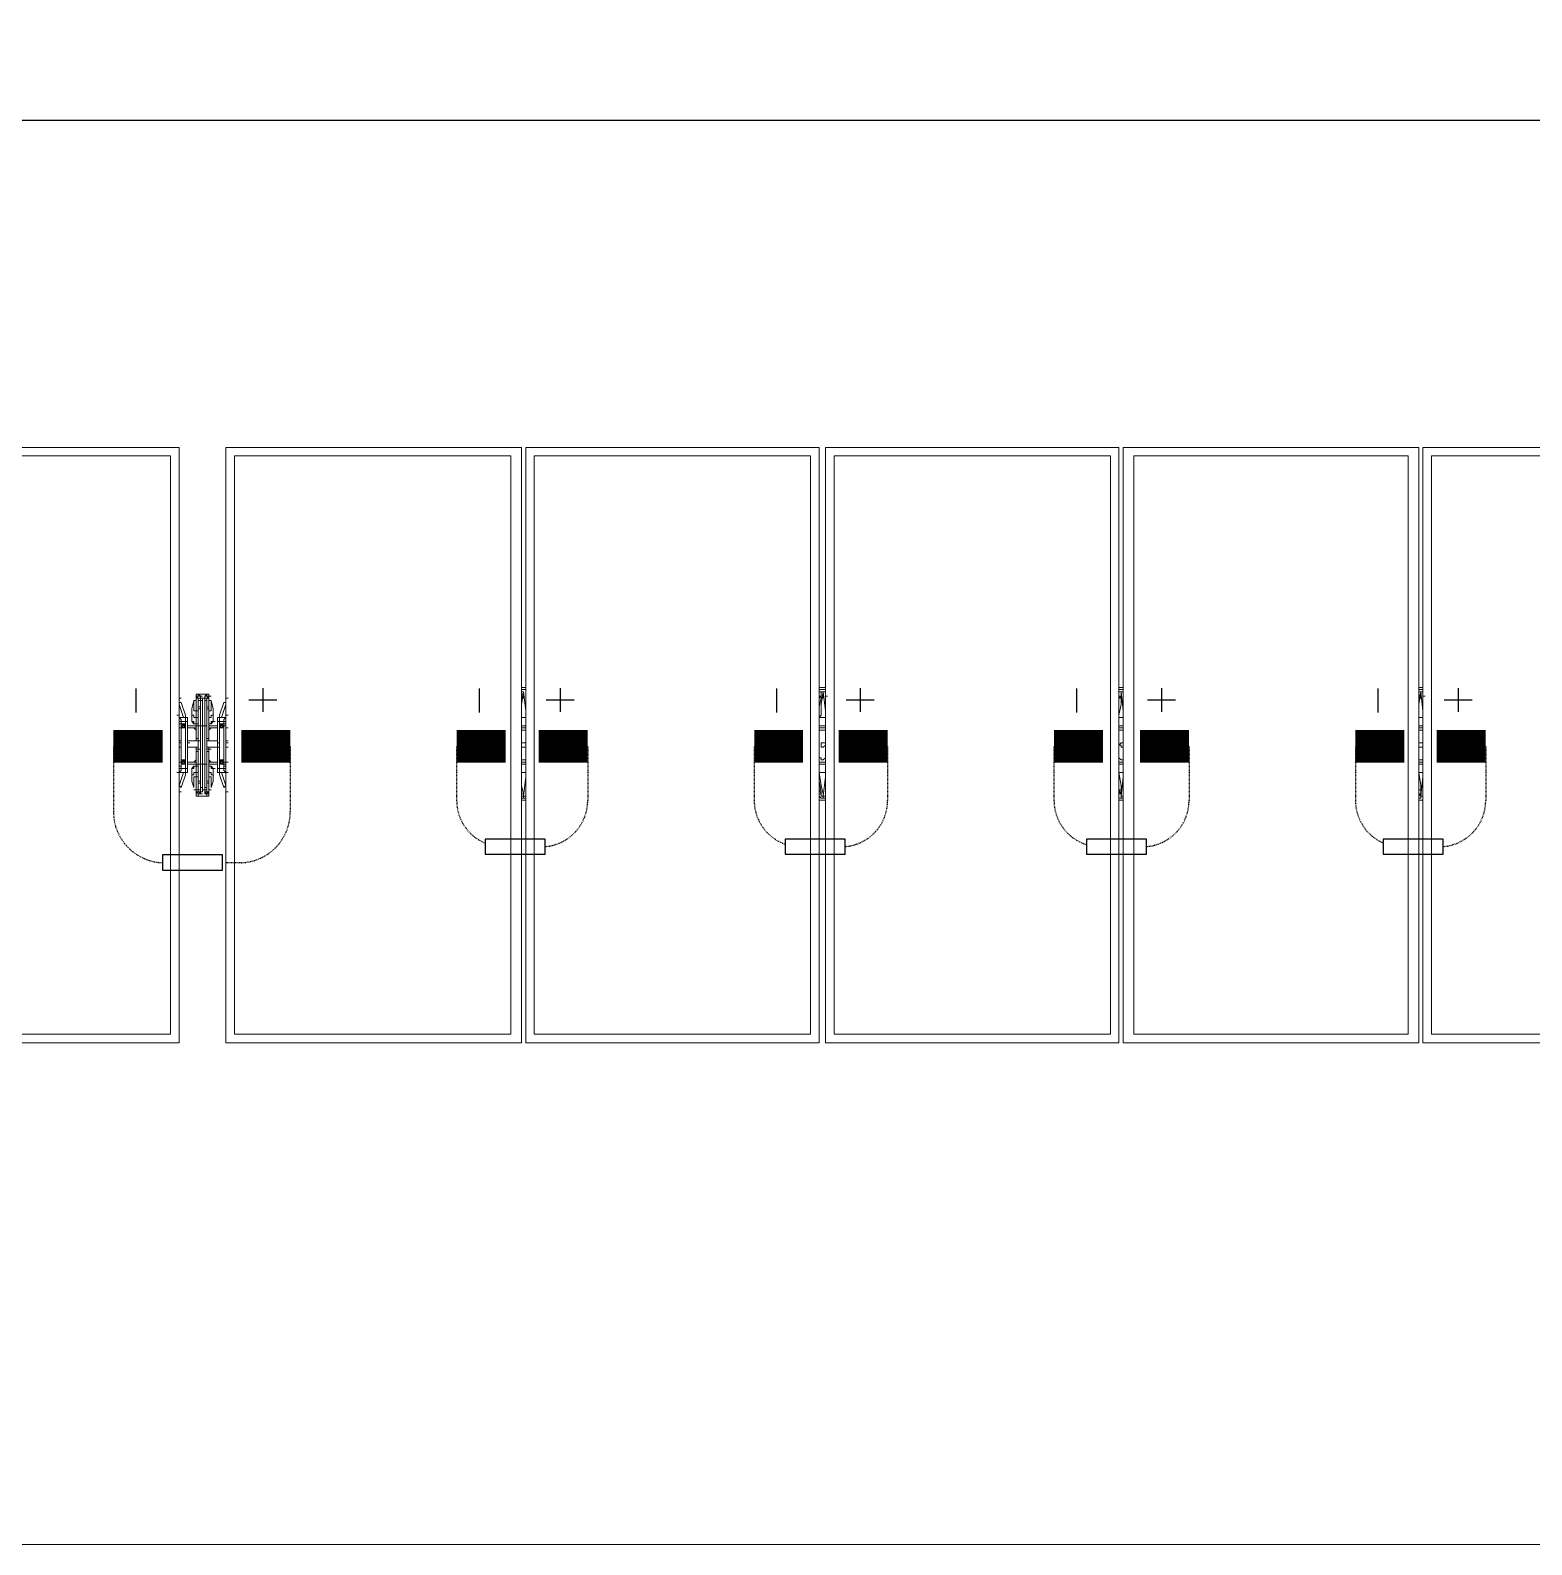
# Model space of a CAD drawing. Header units: feet. Extents: x -9903 to 12307, y -41 to 4121.
# Drawn here: x 3488.5 to 3716.8, y 3588.3 to 3818.6 of the extents above; entities that cross this region are included whole.
import ezdxf
from ezdxf.lldxf.tags import DXFTag

# ---------------------------------------------------------------- set-up
doc = ezdxf.new("R2010")
doc.units = ezdxf.units.FT
doc.header["$MEASUREMENT"] = 0
doc.linetypes.add('HIDDEN', pattern=[0.375, 0.25, -0.125])
for name, color, linetype in [('E-HARN-COMP', 8, 'Continuous'), ('E-TRNK-CABL-NEG', 6, 'HIDDEN'), ('E-TRUNK-CABLE-POS', 6, 'HIDDEN'), ('G-ANNO-TEXT', 1, 'Continuous'), ('Polarity-Text', 7, 'Continuous'), ('PV-DC-CABL-UG+', 5, 'DC+')]:
    doc.layers.add(name, color=color, linetype=linetype)
doc.styles.add('NEI-A', font='arial.ttf')
tags = doc.linetypes.add('DC+', pattern='A,0.176989,-0.049113,["DC+",NEI-A,S=0.1,R=0,X=0,Y=-0.05],-0.049113,-0.250887,0.176989', length=0.703091).pattern_tags.tags
tags[6] = DXFTag(74, 10)

# ---------------------------------------------------------------- blocks, each defined once
blk = doc.blocks.new('A$C4742fff2')
at = {"lineweight": 5}
for points in [[(17.541, 0), (17.3093, 0), (17.3093, 0.4666), (17.541, 0.4666)], [(17.8093, 0), (17.5776, 0), (17.5776, 0.4666), (17.8093, 0.4666)], [(18.0426, 0.4666), (17.8126, 0.4666), (17.8126, 0), (18.0426, 0)], [(18.2776, 0.4666), (18.0476, 0.4666), (18.0476, 0), (18.2776, 0)], [(18.2809, 0), (18.5126, 0), (18.5126, 0.4666), (18.2809, 0.4666)], [(18.5159, 0), (18.7459, 0), (18.7459, 0.4666), (18.5159, 0.4666)], [(17.5343, 0.46), (17.3176, 0.46), (17.3176, 0.0067), (17.5343, 0.0067)], [(17.5843, 0.46), (17.8009, 0.46), (17.8009, 0.0067), (17.5843, 0.0067)], [(17.8193, 0.46), (18.0359, 0.46), (18.0359, 0.0067), (17.8193, 0.0067)], [(18.0543, 0.46), (18.2709, 0.46), (18.2709, 0.0067), (18.0543, 0.0067)], [(18.2893, 0.46), (18.5042, 0.46), (18.5042, 0.0067), (18.2893, 0.0067)], [(18.7392, 0.0067), (18.7392, 0.46), (18.5226, 0.46), (18.5226, 0.0067)], [(17.541, 0.2683), (17.541, 0.27), (17.541, 0.2767), (17.541, 0.27)], [(17.556, 0.2717), (17.5543, 0.2717), (17.5543, 0.2617), (17.5543, 0.2717), (17.556, 0.2717), (17.556, 0.2733), (17.5543, 0.2733), (17.5543, 0.2717), (17.556, 0.27), (17.556, 0.2683), (17.556, 0.27), (17.5543, 0.2717), (17.5543, 0.2733), (17.556, 0.2733)], [(17.5643, 0.2717), (17.5643, 0.2733), (17.5626, 0.2733), (17.5643, 0.2733), (17.5626, 0.2733), (17.5643, 0.2733), (17.5626, 0.2733), (17.5626, 0.2717), (17.561, 0.2717), (17.5626, 0.2717), (17.561, 0.2717), (17.5626, 0.2733), (17.5643, 0.2733), (17.5626, 0.2733), (17.5626, 0.2717)], [(17.5776, 0.27), (17.5776, 0.2683), (17.5776, 0.27), (17.5776, 0.2767)], [(17.5526, 0.25), (17.551, 0.2517), (17.551, 0.2617), (17.5526, 0.2683), (17.551, 0.2617), (17.551, 0.2517), (17.5526, 0.2517), (17.5526, 0.25), (17.5543, 0.25), (17.5543, 0.255), (17.5526, 0.255), (17.5526, 0.2567), (17.551, 0.2567), (17.551, 0.2517), (17.5526, 0.2517), (17.5526, 0.25), (17.551, 0.2517), (17.5526, 0.2517)], [(17.5526, 0.2683), (17.5543, 0.2683), (17.5526, 0.2683), (17.5526, 0.26), (17.5543, 0.26), (17.5543, 0.2567), (17.5543, 0.26), (17.5543, 0.2683), (17.5543, 0.26), (17.5526, 0.26)], [(17.5543, 0.24), (17.5543, 0.2383), (17.556, 0.2383), (17.5543, 0.2383), (17.5543, 0.24), (17.5543, 0.2617)], [(17.5576, 0.2683), (17.5576, 0.2483), (17.556, 0.2483), (17.556, 0.2683)], [(17.5576, 0.2633), (17.556, 0.2633)], [(17.5576, 0.2617), (17.556, 0.2617)], [(17.5593, 0.27), (17.5576, 0.27)], [(17.5626, 0.2717), (17.561, 0.2717)], [(17.561, 0.2683), (17.561, 0.2483), (17.5626, 0.2483), (17.5626, 0.2683)], [(17.566, 0.2717), (17.5643, 0.2717), (17.5643, 0.27), (17.5626, 0.27), (17.5643, 0.27), (17.5626, 0.27), (17.5643, 0.27), (17.5643, 0.2717)], [(17.5643, 0.2633), (17.5626, 0.2633)], [(17.5643, 0.2617), (17.5626, 0.2617)], [(17.5643, 0.2683), (17.5643, 0.26), (17.566, 0.26), (17.566, 0.2683)], [(17.5676, 0.2617), (17.5676, 0.2517), (17.5676, 0.2567), (17.566, 0.2567), (17.566, 0.255), (17.5643, 0.255), (17.5643, 0.25), (17.566, 0.25), (17.566, 0.2517), (17.5676, 0.2517)], [(17.5426, 0.2467), (17.541, 0.2467), (17.5426, 0.2467), (17.5443, 0.2467), (17.546, 0.2467), (17.546, 0.2483), (17.5443, 0.2483), (17.5426, 0.2483), (17.5443, 0.25), (17.5443, 0.2483), (17.546, 0.2483), (17.546, 0.2467)], [(17.5443, 0.25), (17.5426, 0.25), (17.5426, 0.2483), (17.5426, 0.2467), (17.5443, 0.2467), (17.546, 0.2467), (17.546, 0.2483), (17.546, 0.25)], [(17.5443, 0.25), (17.5426, 0.2483), (17.5443, 0.2467), (17.546, 0.2483)], [(17.5443, 0.25), (17.5426, 0.2483), (17.5443, 0.2467), (17.546, 0.2483)], [(17.551, 0.26), (17.551, 0.2583)], [(17.551, 0.2567), (17.551, 0.2517), (17.5526, 0.2517), (17.5526, 0.25), (17.5543, 0.25), (17.5543, 0.255), (17.5526, 0.255), (17.5526, 0.2567)], [(17.5676, 0.2567), (17.5676, 0.2517), (17.566, 0.2517), (17.566, 0.25), (17.5643, 0.25), (17.5643, 0.255), (17.566, 0.255), (17.566, 0.2567)], [(17.5676, 0.2583), (17.5676, 0.26)], [(17.5743, 0.2117), (17.5726, 0.2117), (17.5743, 0.2117), (17.5726, 0.2117), (17.5726, 0.21), (17.576, 0.2), (17.5726, 0.21), (17.5726, 0.2117), (17.5743, 0.2117), (17.5776, 0.2117), (17.576, 0.2133), (17.576, 0.215), (17.5726, 0.215), (17.5726, 0.2117), (17.5726, 0.21), (17.5726, 0.2117), (17.571, 0.2117), (17.571, 0.215), (17.5726, 0.215), (17.571, 0.215), (17.571, 0.2517), (17.5726, 0.2517), (17.576, 0.2517), (17.576, 0.2533), (17.5776, 0.255), (17.5743, 0.255), (17.5726, 0.255), (17.5726, 0.2517), (17.576, 0.2517), (17.576, 0.25), (17.5776, 0.25), (17.5776, 0.2517), (17.5776, 0.25), (17.5776, 0.2167), (17.576, 0.2167), (17.5776, 0.2167), (17.5776, 0.25), (17.576, 0.25), (17.576, 0.2517), (17.5776, 0.2517), (17.5776, 0.2533), (17.5776, 0.2517), (17.576, 0.2517), (17.576, 0.2533), (17.5776, 0.255), (17.5743, 0.255), (17.5726, 0.255), (17.5726, 0.2517), (17.571, 0.2517), (17.571, 0.215), (17.5726, 0.215), (17.571, 0.215), (17.571, 0.2117), (17.5726, 0.2117)], [(17.5743, 0.25), (17.5726, 0.2483), (17.5743, 0.2467), (17.576, 0.2483)], [(17.5743, 0.2467), (17.576, 0.2467), (17.576, 0.2483), (17.576, 0.25), (17.5743, 0.25), (17.5726, 0.25), (17.5726, 0.2483), (17.5726, 0.2467)], [(17.576, 0.2483), (17.5743, 0.2483), (17.576, 0.2483), (17.5743, 0.2483), (17.576, 0.2483), (17.5743, 0.2483), (17.576, 0.2483), (17.5743, 0.2483), (17.576, 0.2483), (17.576, 0.2467), (17.5743, 0.2467), (17.576, 0.2467), (17.5726, 0.2467), (17.5726, 0.2483), (17.5743, 0.2483), (17.5743, 0.25)], [(17.5743, 0.25), (17.5726, 0.2483), (17.5743, 0.2467), (17.576, 0.2483)], [(17.546, 0.2483), (17.5443, 0.2483)], [(17.5543, 0.2483), (17.5526, 0.2483), (17.5476, 0.2483)], [(17.5476, 0.2467), (17.5543, 0.2467)], [(17.5543, 0.2483), (17.5526, 0.2483)], [(17.5543, 0.2367), (17.5543, 0.24)], [(17.566, 0.2483), (17.5643, 0.2483)], [(17.571, 0.2483), (17.5643, 0.2483), (17.566, 0.2483), (17.5676, 0.2483), (17.566, 0.2483)], [(17.5643, 0.2467), (17.571, 0.2467)], [(17.5726, 0.2483), (17.5726, 0.2467), (17.5743, 0.2467), (17.576, 0.2467), (17.576, 0.2483), (17.5743, 0.2483), (17.576, 0.2483), (17.5743, 0.2483), (17.576, 0.2483), (17.5743, 0.2483), (17.576, 0.2483), (17.5743, 0.2483), (17.576, 0.2483), (17.5743, 0.2483)], [(17.5793, 0.2467), (17.5776, 0.2467)], [(17.5426, 0.2367), (17.541, 0.2367)], [(17.5426, 0.235), (17.541, 0.235)], [(17.5426, 0.2317), (17.541, 0.2317)], [(17.5426, 0.2317), (17.541, 0.2317)], [(17.5476, 0.2367), (17.556, 0.2367), (17.5576, 0.2367), (17.556, 0.2367), (17.5543, 0.2367), (17.556, 0.2367)], [(17.556, 0.23), (17.5543, 0.23), (17.5543, 0.2317), (17.5543, 0.23), (17.5543, 0.2267), (17.5543, 0.23), (17.5543, 0.2267), (17.5543, 0.23)], [(17.5543, 0.2317), (17.5543, 0.23)], [(17.5576, 0.23), (17.556, 0.23)], [(17.5643, 0.2317), (17.5643, 0.23), (17.5626, 0.23), (17.5643, 0.23), (17.5643, 0.2267), (17.5643, 0.23), (17.5626, 0.23), (17.5643, 0.23), (17.5643, 0.2317), (17.5643, 0.23)], [(17.5643, 0.2267), (17.5643, 0.205), (17.5626, 0.205), (17.5643, 0.205), (17.5643, 0.2267), (17.5643, 0.2283), (17.5626, 0.2283), (17.5643, 0.2283)], [(17.566, 0.23), (17.5643, 0.23), (17.5643, 0.2267), (17.5643, 0.23)], [(17.5793, 0.2367), (17.5776, 0.2367)], [(17.5793, 0.235), (17.5776, 0.235)], [(17.5793, 0.2317), (17.5776, 0.2317)], [(17.5793, 0.2317), (17.5776, 0.2317)], [(17.8109, 0.235), (17.8093, 0.235), (17.8093, 0.2317), (17.8126, 0.2317), (17.8126, 0.2333), (17.8126, 0.235)], [(18.0459, 0.235), (18.0443, 0.235), (18.0443, 0.2317), (18.0459, 0.2317), (18.0476, 0.2333), (18.0476, 0.235)], [(18.2809, 0.235), (18.2793, 0.235), (18.2776, 0.2333), (18.2793, 0.2333), (18.2793, 0.2317), (18.2809, 0.2317), (18.2809, 0.2333)], [(18.5142, 0.235), (18.5126, 0.235), (18.5126, 0.2317), (18.5159, 0.2317), (18.5159, 0.2333), (18.5159, 0.235)], [(17.546, 0.2217), (17.546, 0.22), (17.546, 0.2183), (17.5426, 0.2183), (17.5426, 0.22), (17.5443, 0.22), (17.5443, 0.2217), (17.5426, 0.22), (17.541, 0.22), (17.5426, 0.22), (17.5443, 0.2217), (17.5443, 0.22), (17.546, 0.22), (17.5443, 0.22), (17.546, 0.22), (17.5443, 0.22), (17.546, 0.22), (17.5443, 0.22), (17.546, 0.22), (17.546, 0.2183), (17.5443, 0.2183), (17.5426, 0.2183), (17.5443, 0.2183), (17.5426, 0.2183), (17.5426, 0.22), (17.5426, 0.2217), (17.5443, 0.2217)], [(17.5443, 0.2217), (17.5426, 0.22), (17.5443, 0.2183), (17.546, 0.22)], [(17.5443, 0.2217), (17.5426, 0.2217), (17.5426, 0.22), (17.5426, 0.2183), (17.5443, 0.2183), (17.546, 0.2183), (17.546, 0.22), (17.546, 0.2217)], [(17.5443, 0.2217), (17.5426, 0.22), (17.5443, 0.2183), (17.546, 0.22)], [(17.551, 0.21), (17.5526, 0.21), (17.5526, 0.2117), (17.5543, 0.2117), (17.5543, 0.2083), (17.5543, 0.2117), (17.5543, 0.2167), (17.5526, 0.2167), (17.5526, 0.215), (17.551, 0.215)], [(17.5526, 0.215), (17.5526, 0.2167), (17.551, 0.215), (17.5526, 0.2167), (17.551, 0.215)], [(17.551, 0.215), (17.5526, 0.2167), (17.551, 0.215), (17.551, 0.205)], [(17.5676, 0.21), (17.5676, 0.215), (17.566, 0.215), (17.566, 0.2167), (17.5643, 0.2167), (17.5643, 0.2117), (17.5643, 0.2167), (17.566, 0.2167), (17.566, 0.215), (17.5676, 0.215)], [(17.5676, 0.2183), (17.566, 0.2183)], [(17.566, 0.215), (17.566, 0.2167), (17.5676, 0.215), (17.566, 0.2167)], [(17.566, 0.2), (17.5676, 0.205), (17.5676, 0.215), (17.5676, 0.2133), (17.5676, 0.215), (17.5676, 0.205)], [(17.5743, 0.2217), (17.5726, 0.22), (17.5743, 0.2183), (17.576, 0.22)], [(17.5743, 0.2183), (17.576, 0.2183), (17.576, 0.22), (17.576, 0.2217), (17.5743, 0.2217), (17.5726, 0.2217), (17.5726, 0.22), (17.5726, 0.2183)], [(17.5743, 0.2217), (17.5726, 0.22), (17.5743, 0.2183), (17.576, 0.22)], [(17.5776, 0.22), (17.5793, 0.22), (17.5776, 0.22), (17.576, 0.22), (17.576, 0.2217), (17.5743, 0.2217), (17.5726, 0.2217), (17.5726, 0.22), (17.5726, 0.2183), (17.5743, 0.2183), (17.576, 0.2183), (17.5743, 0.2183), (17.5726, 0.2183), (17.5726, 0.22), (17.5743, 0.22), (17.576, 0.22), (17.5743, 0.22), (17.576, 0.22), (17.5743, 0.22), (17.576, 0.22), (17.5743, 0.22), (17.576, 0.22), (17.5743, 0.22), (17.576, 0.22)], [(17.5743, 0.22), (17.576, 0.22), (17.5743, 0.2217)], [(17.576, 0.22), (17.5743, 0.22)], [(17.5776, 0.215), (17.5776, 0.2167)], [(17.5576, 0.205), (17.556, 0.205)], [(17.5576, 0.2033), (17.556, 0.2033)], [(17.5643, 0.2033), (17.5626, 0.2033)], [(17.5676, 0.2083), (17.5676, 0.21), (17.566, 0.21), (17.566, 0.2117), (17.5643, 0.2117), (17.5643, 0.2083), (17.5643, 0.2117), (17.566, 0.2117), (17.566, 0.21), (17.5676, 0.21)], [(17.566, 0.1983), (17.5643, 0.1983), (17.5643, 0.2083), (17.566, 0.2083), (17.566, 0.2), (17.566, 0.2083), (17.5643, 0.2083), (17.5643, 0.1983), (17.566, 0.1983), (17.5643, 0.1983)], [(17.541, 0.1967), (17.541, 0.19), (17.541, 0.1967), (17.541, 0.1983)], [(17.5543, 0.1933), (17.5543, 0.195), (17.556, 0.1967), (17.556, 0.1983), (17.5543, 0.1983), (17.556, 0.1983), (17.556, 0.1967), (17.5543, 0.195)], [(17.561, 0.1983), (17.5593, 0.1983)], [(17.5626, 0.2), (17.561, 0.2)], [(17.5626, 0.1967), (17.561, 0.1967)], [(17.561, 0.1967), (17.561, 0.195)], [(17.5626, 0.1967), (17.561, 0.1967)], [(17.5776, 0.19), (17.5776, 0.1967), (17.5776, 0.1983), (17.5776, 0.1967)]]:
    blk.add_lwpolyline(points, close=True, dxfattribs=at)
for points in [[(17.541, 0), (17.541, 0.4666)], [(17.5776, 0.4666), (17.5776, 0)], [(17.5343, 0.0067), (17.5343, 0.46)], [(17.5843, 0.0067), (17.5843, 0.46)], [(17.556, 0.2733), (17.5576, 0.2717)], [(17.556, 0.2733), (17.5576, 0.2733)], [(17.556, 0.2733), (17.5576, 0.2733)], [(17.556, 0.2733), (17.5576, 0.2733)], [(17.556, 0.2733), (17.561, 0.2733)], [(17.5576, 0.2717), (17.556, 0.2733)], [(17.556, 0.2733), (17.5576, 0.2733)], [(17.556, 0.2733), (17.5576, 0.2733)], [(17.556, 0.2733), (17.5576, 0.2733)], [(17.556, 0.2733), (17.5576, 0.2733)], [(17.5626, 0.2733), (17.5576, 0.2733)], [(17.5626, 0.2733), (17.561, 0.2733)], [(17.5626, 0.2733), (17.561, 0.2717)], [(17.5626, 0.2733), (17.5643, 0.2733)], [(17.5626, 0.2683), (17.5626, 0.27), (17.5643, 0.2717), (17.5643, 0.2733)], [(17.8126, 0.2783), (17.8093, 0.2783)], [(17.8109, 0.255), (17.8093, 0.255), (17.8093, 0.265), (17.8109, 0.275), (17.8109, 0.2733), (17.8093, 0.2733), (17.8093, 0.2717), (17.8093, 0.27)], [(17.8109, 0.27), (17.8109, 0.2733)], [(18.0476, 0.2783), (18.0426, 0.2783)], [(18.0426, 0.27), (18.0443, 0.2717), (18.0443, 0.275), (18.0459, 0.275), (18.0476, 0.275)], [(18.0443, 0.255), (18.0426, 0.255), (18.0443, 0.2567), (18.0443, 0.265), (18.0459, 0.275)], [(18.0459, 0.27), (18.0459, 0.2733)], [(18.2809, 0.2783), (18.2776, 0.2783)], [(18.2776, 0.27), (18.2793, 0.2717), (18.2793, 0.275), (18.2809, 0.275), (18.2793, 0.275), (18.2793, 0.265), (18.2776, 0.2567), (18.2776, 0.255), (18.2793, 0.255)], [(18.2809, 0.27), (18.2809, 0.2733)], [(18.5159, 0.2783), (18.5126, 0.2783)], [(18.5142, 0.255), (18.5126, 0.255), (18.5126, 0.265), (18.5142, 0.275), (18.5159, 0.275), (18.5142, 0.275), (18.5142, 0.2733), (18.5126, 0.2717), (18.5126, 0.27)], [(18.5142, 0.27), (18.5142, 0.2733)], [(17.541, 0.2667), (17.541, 0.2667)], [(17.541, 0.2667), (17.541, 0.2667)], [(17.546, 0.255), (17.546, 0.2517), (17.5426, 0.2517), (17.5426, 0.25), (17.5426, 0.2517), (17.541, 0.2517), (17.541, 0.2533), (17.541, 0.2517), (17.5426, 0.2517), (17.5426, 0.2533), (17.541, 0.255), (17.5443, 0.255), (17.546, 0.255), (17.5443, 0.255), (17.546, 0.255), (17.546, 0.2567), (17.5426, 0.2667), (17.546, 0.2567), (17.546, 0.255), (17.5443, 0.255), (17.541, 0.255), (17.5426, 0.2533), (17.5426, 0.2517), (17.546, 0.2517), (17.546, 0.255), (17.546, 0.2567), (17.546, 0.255), (17.5476, 0.255), (17.5476, 0.2517), (17.546, 0.2517), (17.5476, 0.2517), (17.5476, 0.215), (17.546, 0.215), (17.5476, 0.215), (17.5476, 0.2117), (17.546, 0.2117)], [(17.5476, 0.2183), (17.5543, 0.2183), (17.5526, 0.2183), (17.5543, 0.2183), (17.5526, 0.2183), (17.5543, 0.2183), (17.5526, 0.2183), (17.5543, 0.2183), (17.556, 0.2183), (17.556, 0.1983), (17.5576, 0.1983), (17.5576, 0.2183), (17.5593, 0.2183), (17.5593, 0.2483), (17.5576, 0.2483), (17.5576, 0.2183), (17.556, 0.2183), (17.556, 0.2483), (17.556, 0.2183), (17.5576, 0.2183), (17.5576, 0.2483), (17.556, 0.2483), (17.556, 0.2683), (17.5576, 0.2683), (17.5576, 0.2483), (17.5593, 0.2483), (17.561, 0.2483), (17.561, 0.2183), (17.5626, 0.2183), (17.5626, 0.2483), (17.5626, 0.2183), (17.561, 0.2183), (17.561, 0.2483), (17.5626, 0.2483), (17.5626, 0.2683), (17.561, 0.2683), (17.561, 0.2483), (17.5593, 0.2483), (17.5593, 0.2183), (17.561, 0.2183), (17.561, 0.1983), (17.561, 0.1967), (17.561, 0.195), (17.5626, 0.195), (17.5643, 0.195), (17.5626, 0.195), (17.5626, 0.1933), (17.5643, 0.1933), (17.5626, 0.1933), (17.5643, 0.1933), (17.5626, 0.1933), (17.5626, 0.195), (17.5643, 0.195), (17.5626, 0.195), (17.561, 0.195)], [(17.551, 0.2517), (17.551, 0.2617), (17.551, 0.2517), (17.5526, 0.25), (17.551, 0.2517), (17.551, 0.2533), (17.551, 0.2517), (17.5526, 0.25), (17.551, 0.2517), (17.5526, 0.2517)], [(17.551, 0.2617), (17.551, 0.2617)], [(17.551, 0.2617), (17.551, 0.2617)], [(17.5593, 0.2717), (17.5576, 0.2717), (17.556, 0.2717), (17.5576, 0.2717), (17.556, 0.2717), (17.5576, 0.2717), (17.5576, 0.2683), (17.5593, 0.2683), (17.5593, 0.2483), (17.5593, 0.2683), (17.5593, 0.27), (17.5576, 0.27), (17.556, 0.27), (17.5543, 0.27), (17.5543, 0.2717), (17.5543, 0.27), (17.556, 0.27), (17.5576, 0.27), (17.5593, 0.27), (17.561, 0.27), (17.5626, 0.27), (17.5643, 0.2717), (17.5626, 0.2717), (17.5643, 0.2717), (17.5643, 0.2617), (17.5643, 0.24), (17.5643, 0.2367), (17.5643, 0.24), (17.5643, 0.2367), (17.5626, 0.2367), (17.5643, 0.2367), (17.566, 0.2367), (17.5643, 0.2367)], [(17.556, 0.2717), (17.5576, 0.2717), (17.556, 0.2717)], [(17.5576, 0.2717), (17.5576, 0.2683), (17.5593, 0.2683), (17.5593, 0.27), (17.561, 0.27), (17.5626, 0.27), (17.561, 0.27), (17.5626, 0.27), (17.5626, 0.2683), (17.561, 0.2683), (17.561, 0.2717), (17.5626, 0.2717), (17.5643, 0.2717), (17.5643, 0.2617), (17.5643, 0.24), (17.5643, 0.2383), (17.5626, 0.2383), (17.5643, 0.2383), (17.5643, 0.24), (17.5643, 0.2367), (17.5626, 0.2367), (17.571, 0.2367), (17.5626, 0.2367), (17.5643, 0.2367), (17.566, 0.2367), (17.5643, 0.2367), (17.566, 0.2367), (17.5643, 0.2367), (17.566, 0.2367)], [(17.5576, 0.2717), (17.5593, 0.2717)], [(17.5576, 0.2717), (17.5593, 0.2717)], [(17.5576, 0.2717), (17.5593, 0.2717)], [(17.5576, 0.2717), (17.5593, 0.2717)], [(17.5576, 0.2717), (17.5593, 0.2717)], [(17.5576, 0.2717), (17.5593, 0.2717)], [(17.561, 0.2717), (17.5626, 0.2717)], [(17.561, 0.2717), (17.5626, 0.2717)], [(17.561, 0.2683), (17.561, 0.2717)], [(17.5626, 0.2717), (17.561, 0.2717)], [(17.561, 0.2683), (17.5626, 0.2683)], [(17.5693, 0.2517), (17.5676, 0.2517), (17.566, 0.25), (17.5676, 0.2517), (17.5693, 0.2517), (17.5676, 0.2517), (17.566, 0.25), (17.5676, 0.2517), (17.5676, 0.2533), (17.5676, 0.2517), (17.5676, 0.2617), (17.566, 0.2683), (17.566, 0.26), (17.5643, 0.26), (17.5643, 0.2567), (17.5643, 0.26), (17.5643, 0.2683), (17.566, 0.2683), (17.5676, 0.2617), (17.5676, 0.2517), (17.566, 0.25), (17.566, 0.2517), (17.566, 0.25), (17.5676, 0.2517)], [(17.5676, 0.2617), (17.5676, 0.2617)], [(17.5676, 0.2617), (17.5676, 0.2617)], [(17.5743, 0.255), (17.5726, 0.255), (17.5726, 0.2567), (17.576, 0.2667), (17.5726, 0.2567), (17.5726, 0.255), (17.5743, 0.255), (17.5726, 0.255), (17.571, 0.255), (17.571, 0.2517), (17.5726, 0.2517), (17.571, 0.2517), (17.571, 0.255), (17.5726, 0.255), (17.5726, 0.2567), (17.5726, 0.255)], [(17.5776, 0.2667), (17.5776, 0.2667)], [(17.5776, 0.2667), (17.5776, 0.2667)], [(17.5426, 0.2483), (17.5426, 0.25), (17.541, 0.25), (17.541, 0.2517), (17.541, 0.25), (17.541, 0.2167), (17.5426, 0.2167), (17.5426, 0.215), (17.546, 0.215), (17.546, 0.2117), (17.5443, 0.2117), (17.541, 0.2117), (17.5426, 0.2133), (17.5426, 0.215), (17.541, 0.215), (17.541, 0.2167)], [(17.546, 0.25), (17.5443, 0.25), (17.5426, 0.25), (17.541, 0.25), (17.541, 0.2167), (17.5426, 0.2167)], [(17.5443, 0.2483), (17.5443, 0.25), (17.5426, 0.2483), (17.5426, 0.2467), (17.5426, 0.2483)], [(17.5426, 0.25), (17.5426, 0.25)], [(17.5443, 0.25), (17.5443, 0.25)], [(17.5476, 0.2117), (17.546, 0.2117), (17.5476, 0.2117), (17.5476, 0.215), (17.546, 0.215), (17.5476, 0.215), (17.5476, 0.2517), (17.546, 0.2517), (17.5476, 0.2517), (17.5476, 0.255), (17.546, 0.255), (17.5476, 0.255)], [(17.546, 0.2517), (17.546, 0.2517)], [(17.546, 0.25), (17.546, 0.25)], [(17.546, 0.2483), (17.546, 0.25)], [(17.5476, 0.2517), (17.5476, 0.2517)], [(17.5476, 0.2517), (17.5476, 0.2517)], [(17.571, 0.2517), (17.571, 0.2517)], [(17.571, 0.2517), (17.571, 0.2517)], [(17.5726, 0.2517), (17.5726, 0.2517)], [(17.576, 0.2483), (17.576, 0.25), (17.5743, 0.25), (17.5726, 0.25), (17.5726, 0.2483), (17.5726, 0.2467), (17.5743, 0.2467)], [(17.5726, 0.25), (17.5726, 0.25)], [(17.5743, 0.2483), (17.5743, 0.25), (17.576, 0.2483)], [(17.5743, 0.25), (17.5743, 0.25)], [(17.576, 0.25), (17.576, 0.25)], [(17.8109, 0.2483), (17.8093, 0.2483), (17.8093, 0.255)], [(18.0443, 0.2483), (18.0426, 0.2483), (18.0426, 0.255)], [(18.2793, 0.2483), (18.2776, 0.2483), (18.2776, 0.255)], [(18.5142, 0.2483), (18.5126, 0.2483), (18.5126, 0.255)], [(17.5426, 0.2467), (17.5426, 0.2483)], [(17.5426, 0.2483), (17.5426, 0.2483)], [(17.5426, 0.2467), (17.5443, 0.2467)], [(17.5426, 0.2467), (17.5426, 0.2467)], [(17.5443, 0.2483), (17.546, 0.2483)], [(17.5443, 0.2483), (17.546, 0.2483)], [(17.5443, 0.2483), (17.546, 0.2483)], [(17.5443, 0.2483), (17.546, 0.2483)], [(17.5443, 0.2483), (17.546, 0.2483)], [(17.5443, 0.2483), (17.546, 0.2483), (17.546, 0.2467), (17.5443, 0.2467)], [(17.5443, 0.2483), (17.546, 0.2483)], [(17.5443, 0.2483), (17.546, 0.2483)], [(17.5443, 0.2483), (17.546, 0.2483)], [(17.5443, 0.2483), (17.546, 0.2483)], [(17.5443, 0.2483), (17.546, 0.2483)], [(17.5443, 0.2483), (17.546, 0.2483)], [(17.5443, 0.2483), (17.546, 0.2483)], [(17.5443, 0.2483), (17.546, 0.2483)], [(17.5443, 0.2483), (17.546, 0.2483)], [(17.5443, 0.2483), (17.546, 0.2483)], [(17.5443, 0.2467), (17.546, 0.2467)], [(17.5443, 0.2467), (17.5443, 0.2467)], [(17.546, 0.2483), (17.546, 0.2483)], [(17.546, 0.2467), (17.546, 0.2467)], [(17.5543, 0.2483), (17.5526, 0.2483)], [(17.5526, 0.2483), (17.5543, 0.2483)], [(17.5526, 0.2483), (17.5543, 0.2483)], [(17.5543, 0.245), (17.5526, 0.2467)], [(17.5543, 0.2483), (17.556, 0.2483)], [(17.5543, 0.2483), (17.556, 0.2483)], [(17.5543, 0.2367), (17.5543, 0.24)], [(17.5543, 0.2367), (17.5543, 0.24)], [(17.566, 0.2483), (17.5676, 0.2483), (17.566, 0.2483), (17.5643, 0.2483)], [(17.566, 0.2467), (17.5643, 0.245)], [(17.5726, 0.2483), (17.5726, 0.2483)], [(17.5726, 0.2467), (17.5726, 0.2467)], [(17.5743, 0.2483), (17.576, 0.2483)], [(17.5743, 0.2467), (17.5743, 0.2467)], [(17.576, 0.2467), (17.576, 0.2483), (17.5776, 0.2483)], [(17.576, 0.2483), (17.576, 0.2483)], [(17.576, 0.2467), (17.576, 0.2467)], [(17.8126, 0.2483), (17.8093, 0.2483)], [(17.8126, 0.2467), (17.8093, 0.2467), (17.8109, 0.2467)], [(17.8093, 0.2467), (17.8093, 0.245), (17.8126, 0.245)], [(18.0476, 0.2483), (18.0426, 0.2483)], [(18.0476, 0.2467), (18.0426, 0.2467), (18.0443, 0.2467)], [(18.0476, 0.245), (18.0443, 0.245), (18.0426, 0.245), (18.0426, 0.2467)], [(18.2809, 0.2483), (18.2776, 0.2483)], [(18.2809, 0.2467), (18.2776, 0.2467), (18.2793, 0.2467)], [(18.2776, 0.2467), (18.2776, 0.245), (18.2809, 0.245)], [(18.5159, 0.2483), (18.5126, 0.2483)], [(18.5159, 0.2467), (18.5126, 0.2467), (18.5142, 0.2467)], [(18.5126, 0.2467), (18.5126, 0.245), (18.5159, 0.245)], [(17.5476, 0.235), (17.5476, 0.2317), (17.556, 0.2317), (17.5476, 0.2317), (17.5493, 0.2317)], [(17.5476, 0.2317), (17.5476, 0.235), (17.5493, 0.235)], [(17.5543, 0.2367), (17.556, 0.2367)], [(17.5543, 0.2367), (17.556, 0.2367)], [(17.5543, 0.2367), (17.556, 0.2367)], [(17.5543, 0.2367), (17.556, 0.2367)], [(17.5543, 0.2367), (17.556, 0.2367)], [(17.5543, 0.205), (17.5543, 0.2267), (17.5543, 0.2283), (17.556, 0.2283), (17.5543, 0.2283), (17.5543, 0.2267), (17.5543, 0.205), (17.5543, 0.1967), (17.5543, 0.195), (17.5543, 0.1967), (17.556, 0.1967), (17.5576, 0.1967), (17.5593, 0.1967), (17.5576, 0.1967), (17.5593, 0.1967), (17.5576, 0.1967), (17.5593, 0.1967), (17.5593, 0.2), (17.5576, 0.2), (17.5593, 0.2), (17.5593, 0.2183), (17.561, 0.2183), (17.561, 0.1983), (17.5626, 0.1983), (17.5626, 0.2183), (17.5626, 0.1983), (17.561, 0.1983), (17.561, 0.1967), (17.5626, 0.1967), (17.561, 0.1967)], [(17.556, 0.2367), (17.5576, 0.2367)], [(17.556, 0.2367), (17.5576, 0.2367)], [(17.556, 0.23), (17.5576, 0.23)], [(17.556, 0.23), (17.5576, 0.23)], [(17.5726, 0.235), (17.571, 0.235), (17.571, 0.2317), (17.5626, 0.2317), (17.571, 0.2317), (17.5726, 0.2317)], [(17.571, 0.235), (17.571, 0.2317)], [(17.5426, 0.2167), (17.5426, 0.215), (17.546, 0.215), (17.546, 0.2117), (17.546, 0.21), (17.546, 0.2117), (17.5443, 0.2117), (17.546, 0.2117), (17.546, 0.21), (17.5426, 0.2), (17.546, 0.21), (17.546, 0.2117), (17.5443, 0.2117), (17.541, 0.2117), (17.5426, 0.2133), (17.5426, 0.215), (17.541, 0.215), (17.541, 0.2133), (17.541, 0.215), (17.541, 0.2167)], [(17.5426, 0.2217), (17.5426, 0.2217)], [(17.5426, 0.2183), (17.5426, 0.22), (17.5443, 0.22), (17.546, 0.22), (17.5443, 0.22), (17.546, 0.22), (17.5443, 0.22), (17.546, 0.22), (17.5443, 0.22), (17.546, 0.22), (17.5443, 0.22), (17.546, 0.22), (17.5443, 0.22), (17.546, 0.22), (17.546, 0.2183), (17.5443, 0.2183)], [(17.5426, 0.22), (17.5426, 0.22)], [(17.5426, 0.2183), (17.5426, 0.2183)], [(17.5443, 0.2217), (17.5443, 0.2217)], [(17.5443, 0.22), (17.546, 0.22), (17.5443, 0.22)], [(17.5443, 0.2183), (17.5443, 0.2183)], [(17.546, 0.2217), (17.546, 0.2217)], [(17.546, 0.22), (17.546, 0.22)], [(17.546, 0.2183), (17.546, 0.2183)], [(17.546, 0.215), (17.546, 0.215)], [(17.546, 0.215), (17.546, 0.215)], [(17.5476, 0.22), (17.5543, 0.22), (17.5476, 0.22), (17.5526, 0.22), (17.5543, 0.2217)], [(17.5476, 0.215), (17.5476, 0.215)], [(17.5476, 0.215), (17.5476, 0.215)], [(17.5543, 0.2167), (17.5526, 0.2167), (17.5526, 0.215), (17.551, 0.215)], [(17.5526, 0.215), (17.5526, 0.2167), (17.551, 0.215)], [(17.551, 0.2133), (17.551, 0.215), (17.551, 0.205), (17.5526, 0.2)], [(17.551, 0.21), (17.551, 0.215)], [(17.551, 0.205), (17.551, 0.215)], [(17.551, 0.2133), (17.551, 0.215)], [(17.5543, 0.2183), (17.5543, 0.22)], [(17.5543, 0.205), (17.5543, 0.1967), (17.5543, 0.195), (17.5543, 0.1967), (17.556, 0.1967), (17.5576, 0.1967), (17.556, 0.195), (17.5576, 0.195), (17.5576, 0.1967), (17.5576, 0.195), (17.5576, 0.1967), (17.5576, 0.195), (17.556, 0.195), (17.556, 0.1933), (17.5543, 0.1933), (17.556, 0.1933), (17.556, 0.195), (17.5576, 0.195), (17.556, 0.195), (17.5576, 0.195), (17.5576, 0.1967), (17.5576, 0.1983), (17.5576, 0.1967), (17.5593, 0.1967), (17.5593, 0.2), (17.5593, 0.2183), (17.5576, 0.2183), (17.5576, 0.1983), (17.556, 0.1983), (17.556, 0.2183)], [(17.5543, 0.2167), (17.5543, 0.2117)], [(17.5643, 0.2217), (17.566, 0.22), (17.571, 0.22)], [(17.5643, 0.22), (17.571, 0.22), (17.5643, 0.22), (17.5643, 0.2183), (17.566, 0.2183), (17.5643, 0.2183), (17.571, 0.2183)], [(17.5643, 0.2183), (17.566, 0.2183), (17.5676, 0.2183), (17.566, 0.2183)], [(17.5676, 0.215), (17.5676, 0.205), (17.5676, 0.215), (17.566, 0.2167), (17.5676, 0.215), (17.566, 0.2167), (17.5676, 0.215), (17.5693, 0.215)], [(17.571, 0.215), (17.571, 0.215)], [(17.571, 0.215), (17.571, 0.215)], [(17.5726, 0.2217), (17.5726, 0.2217)], [(17.5726, 0.22), (17.5726, 0.2183), (17.576, 0.2183), (17.576, 0.22)], [(17.5726, 0.22), (17.5743, 0.22)], [(17.5726, 0.22), (17.5726, 0.22)], [(17.5726, 0.2183), (17.5726, 0.2183)], [(17.576, 0.215), (17.5726, 0.215)], [(17.5726, 0.2117), (17.5726, 0.215)], [(17.5726, 0.215), (17.5726, 0.215)], [(17.5726, 0.215), (17.5726, 0.215)], [(17.576, 0.22), (17.5743, 0.2217), (17.5743, 0.22)], [(17.5743, 0.2217), (17.5743, 0.2217)], [(17.5743, 0.22), (17.576, 0.22)], [(17.5743, 0.22), (17.576, 0.22)], [(17.5743, 0.22), (17.576, 0.22)], [(17.5743, 0.22), (17.576, 0.22)], [(17.5743, 0.22), (17.576, 0.22)], [(17.5743, 0.22), (17.576, 0.22)], [(17.5743, 0.2183), (17.5743, 0.2183)], [(17.576, 0.2217), (17.576, 0.2217)], [(17.576, 0.2183), (17.576, 0.22)], [(17.576, 0.22), (17.576, 0.22)], [(17.576, 0.2183), (17.576, 0.22)], [(17.576, 0.2183), (17.5776, 0.2183)], [(17.576, 0.2183), (17.576, 0.2183)], [(17.576, 0.2167), (17.576, 0.215)], [(17.576, 0.2167), (17.576, 0.215)], [(17.576, 0.215), (17.5776, 0.215)], [(17.5776, 0.2117), (17.576, 0.2133), (17.576, 0.215), (17.5776, 0.215), (17.5776, 0.2133)], [(17.5776, 0.2133), (17.5776, 0.215)], [(17.8126, 0.2233), (17.8126, 0.2217), (17.8093, 0.2217), (17.8093, 0.2233), (17.8093, 0.22), (17.8093, 0.2183)], [(17.8126, 0.22), (17.8093, 0.22), (17.8109, 0.22)], [(17.8126, 0.2183), (17.8093, 0.2183), (17.8093, 0.2117), (17.8093, 0.2017), (17.8109, 0.195), (17.8109, 0.1933), (17.8126, 0.1933)], [(18.0476, 0.2233), (18.0459, 0.2217), (18.0443, 0.2217), (18.0443, 0.2233), (18.0426, 0.2233), (18.0426, 0.22), (18.0426, 0.2183), (18.0426, 0.2117), (18.0443, 0.2017), (18.0459, 0.195), (18.0459, 0.1933), (18.0476, 0.1933)], [(18.0476, 0.22), (18.0426, 0.22), (18.0443, 0.22)], [(18.0426, 0.2183), (18.0476, 0.2183)], [(18.2793, 0.1933), (18.2793, 0.2017), (18.2776, 0.2117), (18.2776, 0.2183), (18.2776, 0.22), (18.2776, 0.2233), (18.2793, 0.2217), (18.2809, 0.2217), (18.2809, 0.2233)], [(18.2809, 0.22), (18.2776, 0.22), (18.2793, 0.22)], [(18.2776, 0.2183), (18.2809, 0.2183)], [(18.5159, 0.2233), (18.5159, 0.2217), (18.5126, 0.2217), (18.5126, 0.2233), (18.5126, 0.22), (18.5126, 0.2183)], [(18.5159, 0.22), (18.5126, 0.22), (18.5142, 0.22)], [(18.5159, 0.2183), (18.5126, 0.2183), (18.5126, 0.2117), (18.5142, 0.2017), (18.5142, 0.1933), (18.5159, 0.1933)], [(17.5543, 0.2117), (17.5526, 0.2117), (17.5526, 0.21), (17.551, 0.21)], [(17.551, 0.2083), (17.551, 0.21)], [(17.551, 0.2083), (17.551, 0.21)], [(17.551, 0.205), (17.551, 0.205)], [(17.551, 0.205), (17.5526, 0.2)], [(17.551, 0.205), (17.551, 0.205)], [(17.5526, 0.1983), (17.5543, 0.1983), (17.5543, 0.2083), (17.5526, 0.2083), (17.5526, 0.2)], [(17.5526, 0.2), (17.5526, 0.2083), (17.5543, 0.2083), (17.5543, 0.1983), (17.5526, 0.1983)], [(17.5643, 0.1967), (17.5643, 0.205), (17.5643, 0.1967), (17.5643, 0.195), (17.5643, 0.1967), (17.5626, 0.1967), (17.5643, 0.1967), (17.5626, 0.1967), (17.5643, 0.1967), (17.5643, 0.195), (17.5626, 0.1967), (17.5626, 0.1983), (17.5626, 0.1967), (17.5643, 0.195), (17.5643, 0.1933), (17.5626, 0.1933), (17.561, 0.1933), (17.556, 0.1933)], [(17.5676, 0.205), (17.5676, 0.205)], [(17.5676, 0.205), (17.5676, 0.205)], [(17.5743, 0.2117), (17.5776, 0.2117)], [(17.541, 0.2), (17.541, 0.2)], [(17.541, 0.2), (17.541, 0.2)], [(17.541, 0.1967), (17.541, 0.1967)], [(17.5576, 0.1933), (17.556, 0.1933), (17.5576, 0.1933), (17.5626, 0.1933), (17.5626, 0.195), (17.561, 0.195), (17.561, 0.1967), (17.561, 0.195), (17.5626, 0.195)], [(17.556, 0.1967), (17.5576, 0.1967), (17.5593, 0.1967)], [(17.5593, 0.195), (17.5576, 0.195), (17.556, 0.195), (17.556, 0.1933), (17.5576, 0.1933), (17.556, 0.1933), (17.556, 0.195), (17.5576, 0.195)], [(17.561, 0.1967), (17.5626, 0.1967)], [(17.561, 0.1967), (17.5626, 0.195), (17.5626, 0.1933)], [(17.5626, 0.1967), (17.5643, 0.1967)], [(17.5643, 0.1967), (17.5643, 0.195)], [(17.5643, 0.1933), (17.5643, 0.195)], [(17.5776, 0.2), (17.5776, 0.2)], [(17.5776, 0.2), (17.5776, 0.2)], [(17.5776, 0.1967), (17.5776, 0.1967)], [(17.8093, 0.1983), (17.8093, 0.195), (17.8093, 0.1933), (17.8109, 0.1933), (17.8109, 0.1917), (17.8126, 0.1917)], [(17.8126, 0.19), (17.8093, 0.19)], [(17.8109, 0.1967), (17.8109, 0.1933), (17.8109, 0.1917)], [(18.0459, 0.1917), (18.0459, 0.1933), (18.0443, 0.1933), (18.0443, 0.195), (18.0426, 0.1983)], [(18.0476, 0.19), (18.0426, 0.19)], [(18.0459, 0.1967), (18.0459, 0.1933), (18.0459, 0.1917), (18.0476, 0.1917)], [(18.2776, 0.1983), (18.2793, 0.195), (18.2793, 0.1917), (18.2809, 0.1917)], [(18.2809, 0.19), (18.2776, 0.19)], [(18.2809, 0.1967), (18.2809, 0.1933), (18.2793, 0.1933), (18.2793, 0.1917)], [(18.5126, 0.1983), (18.5126, 0.195), (18.5142, 0.1933), (18.5142, 0.1917), (18.5142, 0.1933), (18.5142, 0.1967)], [(18.5159, 0.19), (18.5126, 0.19)]]:
    blk.add_lwpolyline(points, dxfattribs=at)
at = {"color": 8, "lineweight": 5, "true_color": 0x808080}
for points in [[(17.556, 0.2733), (17.556, 0.2733)], [(17.556, 0.2733), (17.556, 0.2733)], [(17.5626, 0.2733), (17.5626, 0.2733)], [(17.5626, 0.2733), (17.5626, 0.2733)], [(17.8126, 0.2767), (17.8093, 0.2767)], [(17.8093, 0.2733), (17.8093, 0.275), (17.8109, 0.275), (17.8126, 0.26)], [(17.8109, 0.2733), (17.8109, 0.2733)], [(18.0476, 0.2767), (18.0426, 0.2767)], [(18.0426, 0.2733), (18.0426, 0.275), (18.0459, 0.275), (18.0476, 0.26)], [(18.0459, 0.2733), (18.0459, 0.2733)], [(18.2809, 0.2767), (18.2776, 0.2767)], [(18.2776, 0.2733), (18.2776, 0.275), (18.2793, 0.275), (18.2809, 0.26)], [(18.2809, 0.2733), (18.2809, 0.2733)], [(18.5159, 0.2767), (18.5126, 0.2767)], [(18.5126, 0.2733), (18.5126, 0.275), (18.5142, 0.275), (18.5159, 0.26)], [(18.5142, 0.2733), (18.5142, 0.2733)], [(17.8093, 0.2633), (17.8093, 0.2717), (17.8109, 0.2717)], [(17.8093, 0.2667), (17.8093, 0.27), (17.8109, 0.27)], [(18.0426, 0.2717), (18.0443, 0.2717), (18.0443, 0.27), (18.0426, 0.2633)], [(18.0426, 0.2667), (18.0426, 0.27)], [(18.0476, 0.2717), (18.0476, 0.27), (18.0476, 0.2717), (18.0493, 0.2717)], [(18.2776, 0.2717), (18.2793, 0.2717), (18.2776, 0.27), (18.2776, 0.2633)], [(18.2776, 0.2667), (18.2776, 0.27), (18.2793, 0.27)], [(18.2826, 0.2717), (18.2826, 0.2717)], [(18.5126, 0.2633), (18.5126, 0.2717), (18.5142, 0.2717)], [(18.5126, 0.2667), (18.5126, 0.27), (18.5142, 0.27)], [(18.5159, 0.2717), (18.5159, 0.27), (18.5159, 0.2717), (18.5176, 0.2717)], [(17.8126, 0.255), (17.8093, 0.255)], [(18.0476, 0.255), (18.0426, 0.255)], [(18.2809, 0.255), (18.2776, 0.255)], [(18.5159, 0.255), (18.5126, 0.255)], [(17.556, 0.23), (17.5576, 0.23)], [(17.556, 0.23), (17.5576, 0.23)], [(17.5626, 0.23), (17.5643, 0.23)], [(17.5626, 0.23), (17.5643, 0.23)], [(17.5643, 0.1967), (17.5643, 0.205)], [(17.5643, 0.205), (17.5643, 0.1967)], [(17.8093, 0.2117), (17.8126, 0.2117)], [(17.8093, 0.205), (17.8093, 0.195), (17.8109, 0.195)], [(17.8126, 0.2083), (17.8109, 0.1933)], [(18.0426, 0.2117), (18.0476, 0.2117)], [(18.0426, 0.195), (18.0443, 0.195), (18.0443, 0.1967), (18.0426, 0.205)], [(18.0476, 0.2083), (18.0459, 0.1933)], [(18.2776, 0.2117), (18.2809, 0.2117)], [(18.2776, 0.195), (18.2793, 0.195), (18.2776, 0.1967), (18.2776, 0.205)], [(18.2809, 0.2083), (18.2793, 0.1933)], [(18.5126, 0.2117), (18.5159, 0.2117)], [(18.5126, 0.205), (18.5126, 0.195), (18.5142, 0.195)], [(18.5159, 0.2083), (18.5142, 0.1933)], [(17.556, 0.1967), (17.5576, 0.1967)], [(17.556, 0.1967), (17.5576, 0.1967)], [(17.556, 0.1967), (17.5576, 0.1967)], [(17.556, 0.1967), (17.5576, 0.1967)], [(17.556, 0.195), (17.556, 0.195)], [(17.556, 0.195), (17.556, 0.195)], [(17.5576, 0.1967), (17.5593, 0.1967)], [(17.5576, 0.1967), (17.5593, 0.1967)], [(17.561, 0.1967), (17.5626, 0.1967)], [(17.561, 0.1967), (17.5626, 0.1967)], [(17.5626, 0.1967), (17.5643, 0.1967)], [(17.5626, 0.1967), (17.5643, 0.1967)], [(17.5626, 0.1967), (17.5643, 0.1967)], [(17.5626, 0.1967), (17.5643, 0.1967)], [(17.5626, 0.195), (17.5626, 0.195)], [(17.5626, 0.195), (17.5626, 0.195)], [(17.8093, 0.1983), (17.8093, 0.2)], [(17.8109, 0.1917), (17.8093, 0.1917), (17.8093, 0.1933)], [(17.8126, 0.19), (17.8093, 0.19)], [(17.8109, 0.1933), (17.8109, 0.1933)], [(17.8126, 0.1983), (17.8126, 0.195), (17.8126, 0.1967)], [(18.0443, 0.1983), (18.0426, 0.1983), (18.0426, 0.2)], [(18.0459, 0.1917), (18.0443, 0.1917), (18.0426, 0.1933)], [(18.0476, 0.19), (18.0426, 0.19)], [(18.0459, 0.1933), (18.0459, 0.1933)], [(18.0476, 0.1983), (18.0476, 0.195), (18.0476, 0.1967)], [(18.2793, 0.1983), (18.2776, 0.1983), (18.2776, 0.2)], [(18.2793, 0.1917), (18.2776, 0.1917), (18.2776, 0.1933)], [(18.2809, 0.19), (18.2776, 0.19)], [(18.2809, 0.1967), (18.2809, 0.195), (18.2809, 0.1983)], [(18.2809, 0.195), (18.2809, 0.195)], [(18.2809, 0.1933), (18.2809, 0.1933)], [(18.5142, 0.1983), (18.5126, 0.1983), (18.5126, 0.2)], [(18.5142, 0.1917), (18.5126, 0.1917), (18.5126, 0.1933)], [(18.5159, 0.19), (18.5126, 0.19)], [(18.5142, 0.1933), (18.5142, 0.1933)], [(18.5159, 0.1983), (18.5159, 0.195), (18.5159, 0.1967)]]:
    blk.add_lwpolyline(points, dxfattribs=at)
for points in [[(17.5576, 0.2733), (17.556, 0.2733)], [(17.5643, 0.2733), (17.5626, 0.2733)], [(17.5426, 0.27), (17.541, 0.27)], [(17.541, 0.2667), (17.541, 0.2683)], [(17.541, 0.265), (17.541, 0.2667), (17.5426, 0.2667), (17.541, 0.2667), (17.541, 0.265), (17.5443, 0.255)], [(17.5543, 0.27), (17.5543, 0.2617)], [(17.5576, 0.27), (17.556, 0.27), (17.5576, 0.27), (17.556, 0.27), (17.5576, 0.27), (17.5593, 0.27)], [(17.5576, 0.27), (17.556, 0.27)], [(17.5576, 0.2367), (17.556, 0.2367), (17.556, 0.2383), (17.556, 0.2633), (17.556, 0.2383), (17.556, 0.2367), (17.5576, 0.2367), (17.556, 0.2367)], [(17.5593, 0.2717), (17.5576, 0.2717)], [(17.5626, 0.2717), (17.561, 0.2717)], [(17.5643, 0.2617), (17.5643, 0.27), (17.5626, 0.27), (17.5643, 0.27), (17.5626, 0.27), (17.561, 0.27), (17.5626, 0.27), (17.5643, 0.27), (17.5626, 0.27), (17.5643, 0.27)], [(17.5643, 0.2367), (17.5626, 0.2367), (17.5626, 0.2383), (17.5626, 0.2633), (17.5626, 0.2383), (17.5626, 0.2367), (17.5643, 0.2367), (17.5626, 0.2367)], [(17.5743, 0.255), (17.5776, 0.265), (17.5776, 0.2667), (17.576, 0.2667), (17.5776, 0.2667), (17.5776, 0.265)], [(17.5793, 0.27), (17.5776, 0.27)], [(17.5776, 0.2667), (17.5776, 0.2683)], [(17.8126, 0.2717), (17.8126, 0.27)], [(18.2809, 0.2717), (18.2809, 0.27)], [(17.541, 0.2567), (17.541, 0.255), (17.541, 0.2567), (17.5393, 0.2567)], [(17.5443, 0.25), (17.5426, 0.25)], [(17.546, 0.2517), (17.546, 0.25)], [(17.556, 0.26), (17.5543, 0.26)], [(17.556, 0.255), (17.5543, 0.255)], [(17.556, 0.25), (17.5543, 0.25)], [(17.566, 0.26), (17.5643, 0.26)], [(17.566, 0.255), (17.5643, 0.255)], [(17.566, 0.25), (17.5643, 0.25)], [(17.5726, 0.25), (17.5726, 0.2517)], [(17.5776, 0.25), (17.576, 0.25)], [(17.5793, 0.2567), (17.5776, 0.2567), (17.5776, 0.255), (17.5776, 0.2567)], [(17.5426, 0.22), (17.5426, 0.2467)], [(17.546, 0.2467), (17.546, 0.22)], [(17.5726, 0.22), (17.5726, 0.2467)], [(17.576, 0.2467), (17.576, 0.22)], [(17.5576, 0.2367), (17.556, 0.2367)], [(17.556, 0.2317), (17.556, 0.2283), (17.556, 0.2033)], [(17.5576, 0.23), (17.556, 0.23)], [(17.5576, 0.23), (17.556, 0.23)], [(17.5643, 0.2367), (17.5626, 0.2367)], [(17.5626, 0.2317), (17.5626, 0.2033), (17.5626, 0.2283)], [(17.5643, 0.23), (17.5626, 0.23)], [(17.5643, 0.23), (17.5626, 0.23)], [(17.5426, 0.2167), (17.5426, 0.2183)], [(17.546, 0.2183), (17.546, 0.215)], [(17.556, 0.2167), (17.5543, 0.2167)], [(17.566, 0.2167), (17.5643, 0.2167)], [(17.5726, 0.215), (17.5726, 0.2183)], [(17.576, 0.2183), (17.576, 0.2167)], [(17.5393, 0.2117), (17.541, 0.2117), (17.541, 0.21), (17.541, 0.2117)], [(17.5443, 0.2117), (17.541, 0.2017), (17.5426, 0.2), (17.541, 0.2017)], [(17.556, 0.2117), (17.5543, 0.2117)], [(17.556, 0.2083), (17.5543, 0.2083)], [(17.5543, 0.205), (17.5543, 0.1967)], [(17.566, 0.2117), (17.5643, 0.2117)], [(17.566, 0.2083), (17.5643, 0.2083)], [(17.5776, 0.2017), (17.576, 0.2), (17.5776, 0.2017), (17.5743, 0.2117)], [(17.5776, 0.2117), (17.5793, 0.2117), (17.5776, 0.2117), (17.5776, 0.21)], [(17.541, 0.2), (17.541, 0.1983)], [(17.5426, 0.1967), (17.541, 0.1967)], [(17.5576, 0.1967), (17.556, 0.1967)], [(17.556, 0.1933), (17.556, 0.195)], [(17.5593, 0.1967), (17.5576, 0.1967)], [(17.5626, 0.1967), (17.561, 0.1967)], [(17.5643, 0.1967), (17.5626, 0.1967)], [(17.5626, 0.195), (17.5626, 0.1933)], [(17.5776, 0.2), (17.5776, 0.1983)], [(17.5793, 0.1967), (17.5776, 0.1967)]]:
    blk.add_lwpolyline(points, close=True, dxfattribs=at)

msp = doc.modelspace()

# ---------------------------------------------------------------- linework, layer by layer
at = {"layer": 'E-HARN-COMP', "const_width": 5}
for points in [[(3501.13, 3709.71), (3508.59, 3709.71)], [(3520.58, 3709.71), (3528.03, 3709.71)], [(3553.33, 3709.71), (3560.79, 3709.71)], [(3565.82, 3709.71), (3573.27, 3709.71)], [(3598.58, 3709.71), (3606.03, 3709.71)], [(3611.43, 3709.71), (3618.88, 3709.71)], [(3644.18, 3709.71), (3651.64, 3709.71)], [(3657.28, 3709.71), (3664.73, 3709.71)], [(3690.03, 3709.71), (3697.49, 3709.71)], [(3702.39, 3709.71), (3709.85, 3709.71)]]:
    msp.add_lwpolyline(points, dxfattribs=at)
at = {"layer": 'E-HARN-COMP'}
for points in [[(3562.23, 3695.62), (3557.67, 3695.62), (3557.67, 3693.3), (3562.23, 3693.3)], [(3562.23, 3693.3), (3566.8, 3693.3), (3566.8, 3695.62), (3562.23, 3695.62)], [(3607.84, 3695.62), (3603.28, 3695.62), (3603.28, 3693.3), (3607.84, 3693.3)], [(3607.84, 3693.3), (3612.41, 3693.3), (3612.41, 3695.62), (3607.84, 3695.62)], [(3653.69, 3695.62), (3649.13, 3695.62), (3649.13, 3693.3), (3653.69, 3693.3)], [(3653.69, 3693.3), (3658.26, 3693.3), (3658.26, 3695.62), (3653.69, 3695.62)], [(3698.81, 3695.62), (3694.24, 3695.62), (3694.24, 3693.3), (3698.81, 3693.3)], [(3698.81, 3693.3), (3703.37, 3693.3), (3703.37, 3695.62), (3698.81, 3695.62)], [(3513.17, 3693.23), (3508.61, 3693.23), (3508.61, 3690.9), (3513.17, 3690.9)], [(3513.17, 3690.9), (3517.73, 3690.9), (3517.73, 3693.23), (3513.17, 3693.23)]]:
    msp.add_lwpolyline(points, dxfattribs=at)
at = {"layer": 'E-TRNK-CABL-NEG', "ltscale": 0.1}
for points in [[(3501.13, 3709.71), (3501.13, 3699.74, 0.404462), (3508.62, 3692.01)], [(3553.33, 3709.71), (3553.33, 3701.47, 0.303337), (3557.67, 3694.98, 0.303337)], [(3598.58, 3709.71), (3598.58, 3701.47, 0.318747), (3603.28, 3694.84, 0.318747)], [(3644.18, 3709.71), (3644.18, 3701.47, 0.328669), (3649.13, 3694.76, 0.328669)], [(3690.03, 3709.71), (3690.03, 3701.47, 0.298097), (3694.24, 3695.03, 0.298097)]]:
    msp.add_lwpolyline(points, format="xyb", dxfattribs=at)
at = {"layer": 'E-TRUNK-CABLE-POS', "ltscale": 0.1}
for points in [[(3528.03, 3709.71), (3528.03, 3699.74, -0.404462), (3520.55, 3692.01), (3518.25, 3692.01)], [(3573.27, 3709.71), (3573.27, 3701.47, -0.391396), (3566.8, 3694.47, -0.391396)], [(3618.88, 3709.71), (3618.88, 3701.47, -0.391396), (3612.41, 3694.47, -0.391396)], [(3664.73, 3709.71), (3664.73, 3701.47, -0.391396), (3658.26, 3694.47, -0.391396)], [(3709.85, 3709.71), (3709.85, 3701.47, -0.391396), (3703.37, 3694.47, -0.391396)]]:
    msp.add_lwpolyline(points, format="xyb", dxfattribs=at)
at = {"layer": 'G-ANNO-TEXT', "flags": 128}
msp.add_lwpolyline([(2732.5, 3791.32, -0.380061), (2752.34, 3805.02), (3387.1, 3804.97, 0.298343), (3405.61, 3818.62, 0.298343), (3424.12, 3804.97), (3918.46, 3804.97, -0.388677), (3935.81, 3791.32)], format="xyb", dxfattribs=at)
at = {"layer": 'Polarity-Text'}
for p, q in [((3504.53, 3718.49), (3504.53, 3714.87)), ((3523.84, 3718.56), (3523.84, 3714.94)), ((3556.73, 3718.49), (3556.73, 3714.87)), ((3569.08, 3718.56), (3569.08, 3714.94)), ((3601.97, 3718.49), (3601.97, 3714.87)), ((3614.69, 3718.56), (3614.69, 3714.94)), ((3647.58, 3718.49), (3647.58, 3714.87)), ((3660.54, 3718.56), (3660.54, 3714.94)), ((3693.43, 3718.49), (3693.43, 3714.87)), ((3705.65, 3718.56), (3705.65, 3714.94)), ((3525.98, 3716.75), (3521.7, 3716.75)), ((3571.22, 3716.75), (3566.94, 3716.75)), ((3616.82, 3716.75), (3612.55, 3716.75)), ((3662.67, 3716.75), (3658.4, 3716.75)), ((3707.79, 3716.75), (3703.51, 3716.75))]:
    msp.add_line(p, q, dxfattribs=at)
at = {"layer": 'PV-DC-CABL-UG+', "ltscale": 0.6}
msp.add_lwpolyline([(3894.48, 3588.3), (2042.48, 3588.29)], dxfattribs=at)

# ---------------------------------------------------------------- block references
at = {"xscale": 194.04614304, "yscale": 194.04614304, "zscale": 194.04614304}
msp.add_blockref('A$C4742fff2', (107.36, 3664.64), dxfattribs=at)

doc.saveas('drawing.dxf')
